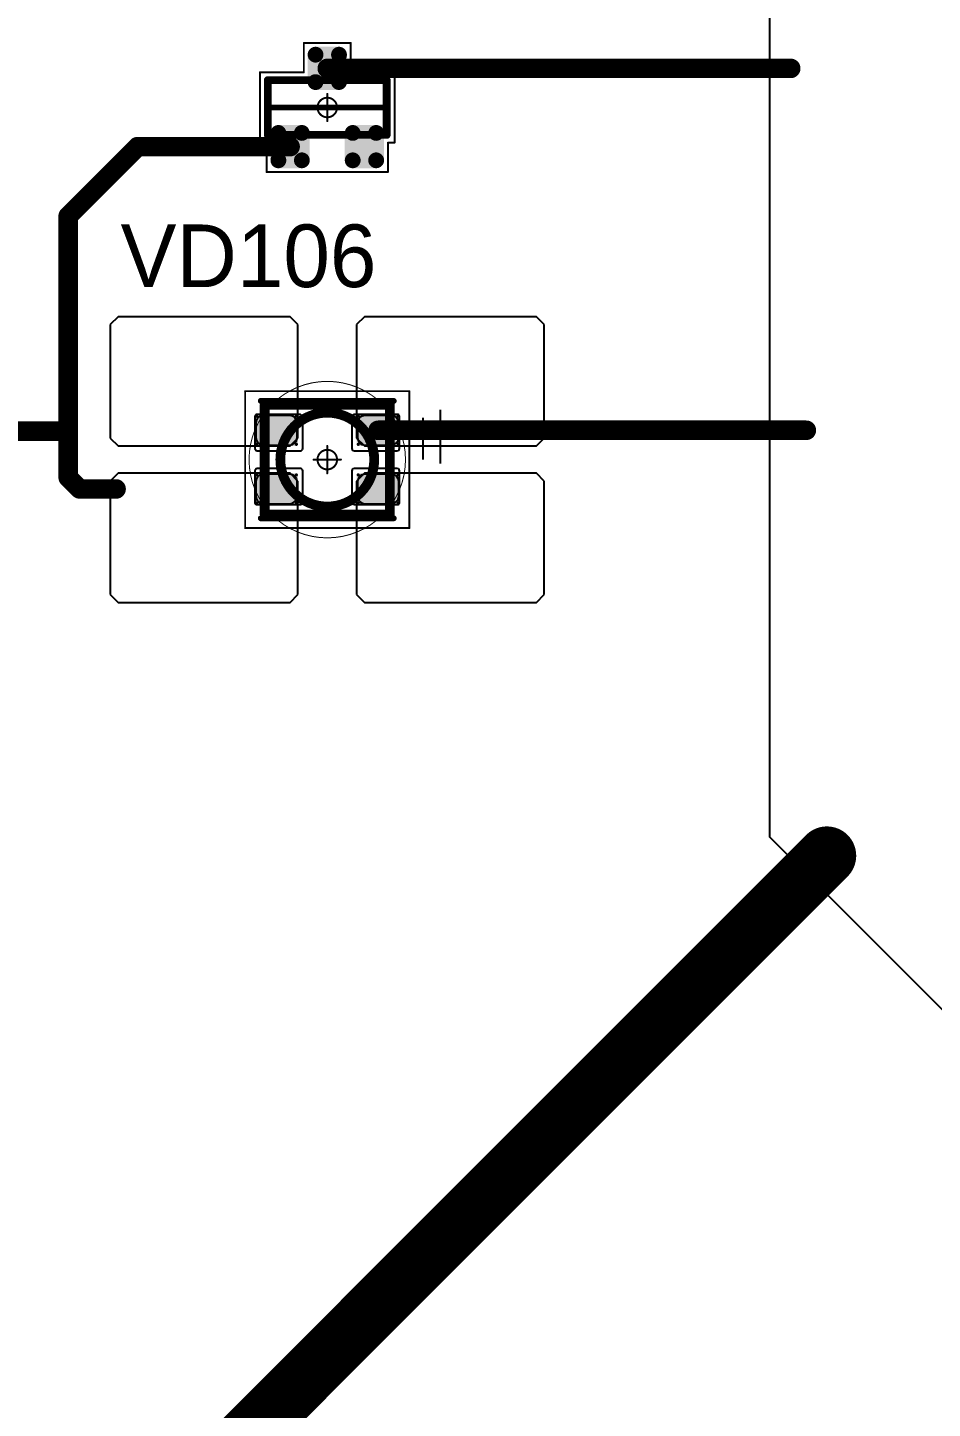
# Model space of a CAD drawing. Header units: millimetres. Extents: x 0 to 400, y 0 to 514.
# Drawn here: x 292.34 to 315.47, y 128.25 to 163.54 of the extents above; entities that cross this region are included whole.
import ezdxf

# ---------------------------------------------------------------- set-up
doc = ezdxf.new("R2010")
doc.units = ezdxf.units.MM
for name, color, linetype in [('Mechanical13', 56, 'Continuous'), ('Mechanical15', 56, 'Continuous'), ('Mechanical2', 216, 'Continuous'), ('TopLayer', 1, 'Continuous'), ('TopOverlay', 2, 'Continuous'), ('TopPaste', 8, 'Continuous'), ('TopSolder', 216, 'Continuous')]:
    doc.layers.add(name, color=color, linetype=linetype)

# ---------------------------------------------------------------- blocks, each defined once
blk = doc.blocks.new('SOT23_76')
at = {"layer": 'Mechanical13', "const_width": 0.2}
for points in [[(-0.7, 1.52), (0.7, 1.52)], [(-0.7, 1.52), (-0.7, -1.52)], [(0.7, 1.52), (0.7, -1.52)], [(-0.7, -1.52), (0.7, -1.52)]]:
    blk.add_lwpolyline(points, dxfattribs=at)
at = {"layer": 'Mechanical13', "const_width": 0.1}
for points in [[(-0.75, 1.52, 1), (-0.65, 1.52, 1)], [(-0.75, 1.52, 1), (-0.65, 1.52, 1)], [(0.65, 1.52, 1), (0.75, 1.52, 1)], [(0.65, 1.52, 1), (0.75, 1.52, 1)], [(-0.75, -1.52, 1), (-0.65, -1.52, 1)], [(-0.75, -1.52, 1), (-0.65, -1.52, 1)], [(0.65, -1.52, 1), (0.75, -1.52, 1)], [(0.65, -1.52, 1), (0.75, -1.52, 1)]]:
    blk.add_lwpolyline(points, format="xyb", close=True, dxfattribs=at)
at = {"layer": 'Mechanical15', "const_width": 0.05}
for points in [[(-1.65, 1.55), (-1.65, -1.55)], [(-1.65, 1.55), (-0.9, 1.55)], [(-0.9, 1.72), (-0.9, 1.55)], [(-0.9, 1.72), (0.9, 1.72)], [(0.9, 1.72), (0.9, 0.6)], [(0, 0.35), (0, -0.35)], [(0.9, 0.6), (1.65, 0.6)], [(1.65, 0.6), (1.65, -0.6)], [(-0.35, 0), (0.35, 0)], [(0.9, -0.6), (1.65, -0.6)], [(0.9, -0.6), (0.9, -1.72)], [(-1.65, -1.55), (-0.9, -1.55)], [(-0.9, -1.55), (-0.9, -1.72)], [(-0.9, -1.72), (0.9, -1.72)]]:
    blk.add_lwpolyline(points, dxfattribs=at)
at = {"layer": 'Mechanical15'}
for points, const_width in [([(-1.662, 1.55, 1), (-1.637, 1.55, 1)], 0.025), ([(-1.662, 1.55, 1), (-1.637, 1.55, 1)], 0.025), ([(-0.913, 1.72, 1), (-0.888, 1.72, 1)], 0.025), ([(-0.913, 1.72, 1), (-0.888, 1.72, 1)], 0.025), ([(-0.913, 1.55, 1), (-0.888, 1.55, 1)], 0.025), ([(-0.913, 1.55, 1), (-0.888, 1.55, 1)], 0.025), ([(0.888, 1.72, 1), (0.913, 1.72, 1)], 0.025), ([(0.888, 1.72, 1), (0.913, 1.72, 1)], 0.025), ([(-0.012, 0.35, 1), (0.012, 0.35, 1)], 0.025), ([(0.888, 0.6, 1), (0.913, 0.6, 1)], 0.025), ([(0.888, 0.6, 1), (0.913, 0.6, 1)], 0.025), ([(1.637, 0.6, 1), (1.662, 0.6, 1)], 0.025), ([(1.637, 0.6, 1), (1.662, 0.6, 1)], 0.025), ([(-0.362, 0, 1), (-0.337, 0, 1)], 0.025), ([(0.25, 0, 1), (-0.25, 0, 1)], 0.05), ([(-0.262, 0, 1), (-0.238, 0, 1)], 0.025), ([(0.238, 0, 1), (0.262, 0, 1)], 0.025), ([(0.337, 0, 1), (0.362, 0, 1)], 0.025), ([(-0.012, -0.35, 1), (0.012, -0.35, 1)], 0.025), ([(0.888, -0.6, 1), (0.913, -0.6, 1)], 0.025), ([(0.888, -0.6, 1), (0.913, -0.6, 1)], 0.025), ([(1.637, -0.6, 1), (1.662, -0.6, 1)], 0.025), ([(1.637, -0.6, 1), (1.662, -0.6, 1)], 0.025), ([(-1.662, -1.55, 1), (-1.637, -1.55, 1)], 0.025), ([(-1.662, -1.55, 1), (-1.637, -1.55, 1)], 0.025), ([(-0.913, -1.55, 1), (-0.888, -1.55, 1)], 0.025), ([(-0.913, -1.55, 1), (-0.888, -1.55, 1)], 0.025), ([(-0.913, -1.72, 1), (-0.888, -1.72, 1)], 0.025), ([(-0.913, -1.72, 1), (-0.888, -1.72, 1)], 0.025), ([(0.888, -1.72, 1), (0.913, -1.72, 1)], 0.025), ([(0.888, -1.72, 1), (0.913, -1.72, 1)], 0.025)]:
    blk.add_lwpolyline(points, format="xyb", close=True, dxfattribs=dict(at, const_width=const_width))
at = {"layer": 'TopLayer', "const_width": 0.1}
for points in [[(-1.4, 1.25, 1), (-1.3, 1.25, 1)], [(-0.7, 1.25, 1), (-0.6, 1.25, 1)], [(-1.4, 0.65, 1), (-1.3, 0.65, 1)], [(-0.7, 0.65, 1), (-0.6, 0.65, 1)], [(0.6, 0.3, 1), (0.7, 0.3, 1)], [(1.3, 0.3, 1), (1.4, 0.3, 1)], [(0.6, -0.3, 1), (0.7, -0.3, 1)], [(1.3, -0.3, 1), (1.4, -0.3, 1)], [(-1.4, -0.65, 1), (-1.3, -0.65, 1)], [(-0.7, -0.65, 1), (-0.6, -0.65, 1)], [(-1.4, -1.25, 1), (-1.3, -1.25, 1)], [(-0.7, -1.25, 1), (-0.6, -1.25, 1)]]:
    blk.add_lwpolyline(points, format="xyb", close=True, dxfattribs=at)
at = {"layer": 'TopLayer'}
for points in [[(-1.45, 1.25), (-1.45, 0.65), (-0.55, 1.25), (-0.55, 0.65)], [(-1.35, 1.35), (-1.35, 0.55), (-0.65, 1.35), (-0.65, 0.55)], [(0.65, 0.4), (0.65, -0.4), (1.35, 0.4), (1.35, -0.4)], [(0.55, 0.3), (0.55, -0.3), (1.45, 0.3), (1.45, -0.3)], [(-1.45, -0.65), (-1.45, -1.25), (-0.55, -0.65), (-0.55, -1.25)], [(-1.35, -0.55), (-1.35, -1.35), (-0.65, -0.55), (-0.65, -1.35)]]:
    blk.add_solid(points, dxfattribs=at)
at = {"layer": 'TopOverlay', "const_width": 0.15}
blk.add_lwpolyline([(0, 1.5), (0, -1.5)], dxfattribs=at)
at = {"layer": 'TopOverlay', "const_width": 0.075}
for points in [[(-0.038, 1.5, 1), (0.038, 1.5, 1)], [(-0.038, -1.5, 1), (0.038, -1.5, 1)]]:
    blk.add_lwpolyline(points, format="xyb", close=True, dxfattribs=at)
at = {"layer": 'TopPaste', "const_width": 0.075}
for points in [[(-1.387, 1.25, 1), (-1.313, 1.25, 1)], [(-0.687, 1.25, 1), (-0.613, 1.25, 1)], [(-1.387, 0.65, 1), (-1.313, 0.65, 1)], [(-0.687, 0.65, 1), (-0.613, 0.65, 1)], [(0.613, 0.3, 1), (0.687, 0.3, 1)], [(1.313, 0.3, 1), (1.387, 0.3, 1)], [(0.613, -0.3, 1), (0.687, -0.3, 1)], [(1.313, -0.3, 1), (1.387, -0.3, 1)], [(-1.387, -0.65, 1), (-1.313, -0.65, 1)], [(-0.687, -0.65, 1), (-0.613, -0.65, 1)], [(-1.387, -1.25, 1), (-1.313, -1.25, 1)], [(-0.687, -1.25, 1), (-0.613, -1.25, 1)]]:
    blk.add_lwpolyline(points, format="xyb", close=True, dxfattribs=at)
at = {"layer": 'TopPaste'}
for points in [[(-1.425, 1.25), (-1.425, 0.65), (-0.575, 1.25), (-0.575, 0.65)], [(-1.35, 1.325), (-1.35, 0.575), (-0.65, 1.325), (-0.65, 0.575)], [(0.65, 0.375), (0.65, -0.375), (1.35, 0.375), (1.35, -0.375)], [(0.575, 0.3), (0.575, -0.3), (1.425, 0.3), (1.425, -0.3)], [(-1.425, -0.65), (-1.425, -1.25), (-0.575, -0.65), (-0.575, -1.25)], [(-1.35, -0.575), (-1.35, -1.325), (-0.65, -0.575), (-0.65, -1.325)]]:
    blk.add_solid(points, dxfattribs=at)
at = {"layer": 'TopSolder', "const_width": 0.202}
for points in [[(-1.451, 1.25, 1), (-1.249, 1.25, 1)], [(-0.751, 1.25, 1), (-0.549, 1.25, 1)], [(-1.451, 0.65, 1), (-1.249, 0.65, 1)], [(-0.751, 0.65, 1), (-0.549, 0.65, 1)], [(0.549, 0.3, 1), (0.751, 0.3, 1)], [(1.249, 0.3, 1), (1.451, 0.3, 1)], [(0.549, -0.3, 1), (0.751, -0.3, 1)], [(1.249, -0.3, 1), (1.451, -0.3, 1)], [(-1.451, -0.65, 1), (-1.249, -0.65, 1)], [(-0.751, -0.65, 1), (-0.549, -0.65, 1)], [(-1.451, -1.25, 1), (-1.249, -1.25, 1)], [(-0.751, -1.25, 1), (-0.549, -1.25, 1)]]:
    blk.add_lwpolyline(points, format="xyb", close=True, dxfattribs=at)
at = {"layer": 'TopSolder'}
for points in [[(-1.35, 1.452), (-1.35, 0.448), (-0.65, 1.452), (-0.65, 0.448)], [(-1.552, 1.25), (-1.552, 0.65), (-0.448, 1.25), (-0.448, 0.65)], [(0.65, 0.502), (0.65, -0.502), (1.35, 0.502), (1.35, -0.502)], [(0.448, 0.3), (0.448, -0.3), (1.552, 0.3), (1.552, -0.3)], [(-1.552, -0.65), (-1.552, -1.25), (-0.448, -0.65), (-0.448, -1.25)], [(-1.35, -0.448), (-1.35, -1.452), (-0.65, -0.448), (-0.65, -1.452)]]:
    blk.add_solid(points, dxfattribs=at)
blk = doc.blocks.new('E65F_249')
at = {"layer": 'Mechanical13'}
for p, q in [((2.441, 1.071), (2.441, 0)), ((1.905, 0.536), (2.976, 0.536))]:
    blk.add_line(p, q, dxfattribs=at)
at = {"layer": 'Mechanical13', "const_width": 0.25}
for points in [[(-1.6, -1.4), (-1.6, 1.4)], [(-1.6, 1.4), (1.6, 1.4)], [(1.6, -1.4), (1.6, 1.4)], [(-1.6, -1.4), (1.6, -1.4)]]:
    blk.add_lwpolyline(points, dxfattribs=at)
at = {"layer": 'Mechanical13'}
for points, const_width in [([(-1.663, 1.4, 1), (-1.538, 1.4, 1)], 0.125), ([(-1.663, 1.4, 1), (-1.538, 1.4, 1)], 0.125), ([(1.537, 1.4, 1), (1.662, 1.4, 1)], 0.125), ([(1.537, 1.4, 1), (1.662, 1.4, 1)], 0.125), ([(1.2, 0, 1), (-1.2, 0, 1)], 0.25), ([(-1.263, 0, 1), (-1.138, 0, 1)], 0.125), ([(1.137, 0, 1), (1.262, 0, 1)], 0.125), ([(-1.663, -1.4, 1), (-1.538, -1.4, 1)], 0.125), ([(-1.663, -1.4, 1), (-1.538, -1.4, 1)], 0.125), ([(1.537, -1.4, 1), (1.662, -1.4, 1)], 0.125), ([(1.537, -1.4, 1), (1.662, -1.4, 1)], 0.125)]:
    blk.add_lwpolyline(points, format="xyb", close=True, dxfattribs=dict(at, const_width=const_width))
at = {"layer": 'Mechanical15', "const_width": 0.05}
for points in [[(-2.1, 1.75), (2.1, 1.75)], [(-2.1, -1.75), (-2.1, 1.75)], [(2.1, -1.75), (2.1, 1.75)], [(0, -0.35), (0, 0.35)], [(0, -0.35), (0, 0.35)], [(-0.35, 0), (0.35, 0)], [(-0.35, 0), (0.35, 0)], [(-2.1, -1.75), (2.1, -1.75)]]:
    blk.add_lwpolyline(points, dxfattribs=at)
at = {"layer": 'Mechanical15'}
for points, const_width in [([(-2.113, 1.75, 1), (-2.088, 1.75, 1)], 0.025), ([(-2.113, 1.75, 1), (-2.088, 1.75, 1)], 0.025), ([(2.087, 1.75, 1), (2.112, 1.75, 1)], 0.025), ([(2.087, 1.75, 1), (2.112, 1.75, 1)], 0.025), ([(-0.013, 0.35, 1), (0.012, 0.35, 1)], 0.025), ([(-0.013, 0.35, 1), (0.012, 0.35, 1)], 0.025), ([(-0.363, 0, 1), (-0.338, 0, 1)], 0.025), ([(-0.363, 0, 1), (-0.338, 0, 1)], 0.025), ([(0.25, 0, 1), (-0.25, 0, 1)], 0.05), ([(0.25, 0, 1), (-0.25, 0, 1)], 0.05), ([(-0.263, 0, 1), (-0.238, 0, 1)], 0.025), ([(-0.263, 0, 1), (-0.238, 0, 1)], 0.025), ([(0.237, 0, 1), (0.262, 0, 1)], 0.025), ([(0.237, 0, 1), (0.262, 0, 1)], 0.025), ([(0.337, 0, 1), (0.362, 0, 1)], 0.025), ([(0.337, 0, 1), (0.362, 0, 1)], 0.025), ([(-0.013, -0.35, 1), (0.012, -0.35, 1)], 0.025), ([(-0.013, -0.35, 1), (0.012, -0.35, 1)], 0.025), ([(-2.113, -1.75, 1), (-2.088, -1.75, 1)], 0.025), ([(-2.113, -1.75, 1), (-2.088, -1.75, 1)], 0.025), ([(2.087, -1.75, 1), (2.112, -1.75, 1)], 0.025), ([(2.087, -1.75, 1), (2.112, -1.75, 1)], 0.025)]:
    blk.add_lwpolyline(points, format="xyb", close=True, dxfattribs=dict(at, const_width=const_width))
at = {"layer": 'TopLayer'}
for p, q in [((-5.35, 3.65), (-5.55, 3.45)), ((-0.95, 3.65), (-5.35, 3.65)), ((-5.35, 3.65), (-5.35, 3.65)), ((-0.75, 3.45), (-0.95, 3.65)), ((0.95, 3.65), (0.75, 3.45)), ((5.35, 3.65), (0.95, 3.65)), ((0.95, 3.65), (0.95, 3.65)), ((5.55, 3.45), (5.35, 3.65)), ((-5.55, 3.45), (-5.55, 3.45)), ((-5.55, 3.45), (-5.55, 0.55)), ((-0.75, 0.55), (-0.75, 3.45)), ((0.75, 3.45), (0.75, 3.45)), ((0.75, 3.45), (0.75, 0.55)), ((5.55, 0.55), (5.55, 3.45)), ((-5.55, 0.55), (-5.35, 0.35)), ((-0.95, 0.35), (-0.75, 0.55)), ((0.75, 0.55), (0.95, 0.35)), ((5.35, 0.35), (5.55, 0.55)), ((-5.35, 0.35), (-0.95, 0.35)), ((0.95, 0.35), (5.35, 0.35)), ((-5.35, -0.35), (-5.55, -0.55)), ((-0.95, -0.35), (-5.35, -0.35)), ((-5.35, -0.35), (-5.35, -0.35)), ((-0.75, -0.55), (-0.95, -0.35)), ((0.95, -0.35), (0.75, -0.55)), ((5.35, -0.35), (0.95, -0.35)), ((0.95, -0.35), (0.95, -0.35)), ((5.55, -0.55), (5.35, -0.35)), ((-5.55, -0.55), (-5.55, -0.55)), ((-5.55, -0.55), (-5.55, -3.45)), ((-0.75, -3.45), (-0.75, -0.55)), ((0.75, -0.55), (0.75, -0.55)), ((0.75, -0.55), (0.75, -3.45)), ((5.55, -3.45), (5.55, -0.55)), ((-5.55, -3.45), (-5.35, -3.65)), ((-0.95, -3.65), (-0.75, -3.45)), ((0.75, -3.45), (0.95, -3.65)), ((5.35, -3.65), (5.55, -3.45)), ((-5.35, -3.65), (-0.95, -3.65)), ((0.95, -3.65), (5.35, -3.65))]:
    blk.add_line(p, q, dxfattribs=at)
at = {"layer": 'TopLayer', "const_width": 0.04}
for points in [[(-1.83, 1.11, 1), (-1.79, 1.11, 1)], [(-0.81, 1.11, 1), (-0.77, 1.11, 1)], [(0.77, 1.11, 1), (0.81, 1.11, 1)], [(1.79, 1.11, 1), (1.83, 1.11, 1)], [(-1.83, 0.39, 1), (-1.79, 0.39, 1)], [(-0.81, 0.39, 1), (-0.77, 0.39, 1)], [(0.77, 0.39, 1), (0.81, 0.39, 1)], [(1.79, 0.39, 1), (1.83, 0.39, 1)], [(-1.83, -0.39, 1), (-1.79, -0.39, 1)], [(-0.81, -0.39, 1), (-0.77, -0.39, 1)], [(0.77, -0.39, 1), (0.81, -0.39, 1)], [(1.79, -0.39, 1), (1.83, -0.39, 1)], [(-1.83, -1.11, 1), (-1.79, -1.11, 1)], [(-0.81, -1.11, 1), (-0.77, -1.11, 1)], [(0.77, -1.11, 1), (0.81, -1.11, 1)], [(1.79, -1.11, 1), (1.83, -1.11, 1)]]:
    blk.add_lwpolyline(points, format="xyb", close=True, dxfattribs=at)
at = {"layer": 'TopLayer'}
for points in [[(-1.85, 1.11), (-1.85, 0.39), (-0.75, 1.11), (-0.75, 0.39)], [(-1.81, 1.15), (-1.81, 0.35), (-0.79, 1.15), (-0.79, 0.35)], [(0.75, 1.11), (0.75, 0.39), (1.85, 1.11), (1.85, 0.39)], [(0.79, 1.15), (0.79, 0.35), (1.81, 1.15), (1.81, 0.35)], [(-1.81, -0.35), (-1.81, -1.15), (-0.79, -0.35), (-0.79, -1.15)], [(0.79, -0.35), (0.79, -1.15), (1.81, -0.35), (1.81, -1.15)], [(-1.85, -0.39), (-1.85, -1.11), (-0.75, -0.39), (-0.75, -1.11)], [(0.75, -0.39), (0.75, -1.11), (1.85, -0.39), (1.85, -1.11)]]:
    blk.add_solid(points, dxfattribs=at)
at = {"layer": 'TopOverlay'}
for p, q in [((2.886, 1.271), (2.886, -0.1)), ((2.2, 0.586), (3.571, 0.586))]:
    blk.add_line(p, q, dxfattribs=at)
at = {"layer": 'TopOverlay', "const_width": 0.15}
for points in [[(-1.7, 1.5), (1.7, 1.5)], [(-1.7, -1.5), (1.7, -1.5)]]:
    blk.add_lwpolyline(points, dxfattribs=at)
at = {"layer": 'TopOverlay', "const_width": 0.075}
for points in [[(-1.738, 1.5, 1), (-1.663, 1.5, 1)], [(1.662, 1.5, 1), (1.737, 1.5, 1)], [(-1.738, -1.5, 1), (-1.663, -1.5, 1)], [(1.662, -1.5, 1), (1.737, -1.5, 1)]]:
    blk.add_lwpolyline(points, format="xyb", close=True, dxfattribs=at)
at = {"layer": 'TopPaste'}
for p, q in [((-1.773, 1.073), (-1.814, 1.011)), ((-1.711, 1.114), (-1.773, 1.073)), ((-1.638, 1.129), (-1.711, 1.114)), ((-0.963, 1.129), (-1.638, 1.129)), ((-0.889, 1.114), (-0.963, 1.129)), ((-0.827, 1.073), (-0.889, 1.114)), ((-0.786, 1.011), (-0.827, 1.073)), ((0.827, 1.073), (0.786, 1.011)), ((0.889, 1.114), (0.827, 1.073)), ((0.962, 1.129), (0.889, 1.114)), ((1.637, 1.129), (0.962, 1.129)), ((1.711, 1.114), (1.637, 1.129)), ((1.773, 1.073), (1.711, 1.114)), ((1.814, 1.011), (1.773, 1.073)), ((-1.814, 1.011), (-1.829, 0.938)), ((-1.829, 0.938), (-1.829, 0.563)), ((-0.771, 0.938), (-0.786, 1.011)), ((-0.771, 0.563), (-0.771, 0.938)), ((0.786, 1.011), (0.771, 0.938)), ((0.771, 0.938), (0.771, 0.563)), ((1.829, 0.938), (1.814, 1.011)), ((1.829, 0.563), (1.829, 0.938)), ((-1.829, 0.563), (-1.814, 0.489)), ((-1.814, 0.489), (-1.773, 0.427)), ((-1.773, 0.427), (-1.711, 0.386)), ((-1.711, 0.386), (-1.638, 0.371)), ((-1.638, 0.371), (-0.963, 0.371)), ((-0.963, 0.371), (-0.889, 0.386)), ((-0.889, 0.386), (-0.827, 0.427)), ((-0.827, 0.427), (-0.786, 0.489)), ((-0.786, 0.489), (-0.771, 0.563)), ((0.771, 0.563), (0.786, 0.489)), ((0.786, 0.489), (0.827, 0.427)), ((0.827, 0.427), (0.889, 0.386)), ((0.889, 0.386), (0.962, 0.371)), ((0.962, 0.371), (1.637, 0.371)), ((1.637, 0.371), (1.711, 0.386)), ((1.711, 0.386), (1.773, 0.427)), ((1.773, 0.427), (1.814, 0.489)), ((1.814, 0.489), (1.829, 0.563)), ((-1.814, -0.489), (-1.829, -0.563)), ((-1.829, -0.563), (-1.829, -0.938)), ((-1.773, -0.427), (-1.814, -0.489)), ((-1.711, -0.386), (-1.773, -0.427)), ((-1.638, -0.371), (-1.711, -0.386)), ((-0.963, -0.371), (-1.638, -0.371)), ((-0.889, -0.386), (-0.963, -0.371)), ((-0.827, -0.427), (-0.889, -0.386)), ((-0.786, -0.489), (-0.827, -0.427)), ((-0.771, -0.563), (-0.786, -0.489)), ((-0.771, -0.938), (-0.771, -0.563)), ((0.786, -0.489), (0.771, -0.563)), ((0.771, -0.563), (0.771, -0.938)), ((0.827, -0.427), (0.786, -0.489)), ((0.889, -0.386), (0.827, -0.427)), ((0.962, -0.371), (0.889, -0.386)), ((1.637, -0.371), (0.962, -0.371)), ((1.711, -0.386), (1.637, -0.371)), ((1.773, -0.427), (1.711, -0.386)), ((1.814, -0.489), (1.773, -0.427)), ((1.829, -0.563), (1.814, -0.489)), ((1.829, -0.938), (1.829, -0.563)), ((-1.829, -0.938), (-1.814, -1.011)), ((-1.814, -1.011), (-1.773, -1.073)), ((-0.827, -1.073), (-0.786, -1.011)), ((-0.786, -1.011), (-0.771, -0.938)), ((0.771, -0.938), (0.786, -1.011)), ((0.786, -1.011), (0.827, -1.073)), ((1.773, -1.073), (1.814, -1.011)), ((1.814, -1.011), (1.829, -0.938)), ((-1.773, -1.073), (-1.711, -1.114)), ((-1.711, -1.114), (-1.638, -1.129)), ((-1.638, -1.129), (-0.963, -1.129)), ((-0.963, -1.129), (-0.889, -1.114)), ((-0.889, -1.114), (-0.827, -1.073)), ((0.827, -1.073), (0.889, -1.114)), ((0.889, -1.114), (0.962, -1.129)), ((0.962, -1.129), (1.637, -1.129)), ((1.637, -1.129), (1.711, -1.114)), ((1.711, -1.114), (1.773, -1.073))]:
    blk.add_line(p, q, dxfattribs=at)
at = {"layer": 'TopSolder'}
for p, q in [((-1.842, 1.129), (-1.85, 1.111)), ((-1.85, 1.111), (-1.85, 1.101)), ((-1.85, 1.101), (-1.85, 1.101)), ((-1.85, 1.101), (-1.85, 0.301)), ((-1.828, 1.143), (-1.842, 1.129)), ((-1.81, 1.151), (-1.828, 1.143)), ((-1.8, 1.151), (-1.81, 1.151)), ((-0.7, 1.151), (-1.8, 1.151)), ((-0.685, 1.151), (-0.7, 1.151)), ((-0.7, 1.151), (-0.7, 1.151)), ((-0.658, 1.139), (-0.685, 1.151)), ((-0.636, 1.118), (-0.658, 1.139)), ((-0.625, 1.09), (-0.636, 1.118)), ((-0.625, 1.076), (-0.625, 1.09)), ((-0.625, 0.301), (-0.625, 1.076)), ((0.636, 1.118), (0.625, 1.09)), ((0.625, 1.09), (0.625, 1.076)), ((0.625, 1.076), (0.625, 1.076)), ((0.625, 1.076), (0.625, 0.301)), ((0.657, 1.139), (0.636, 1.118)), ((0.685, 1.151), (0.657, 1.139)), ((0.7, 1.151), (0.685, 1.151)), ((1.8, 1.151), (0.7, 1.151)), ((1.81, 1.151), (1.8, 1.151)), ((1.8, 1.151), (1.8, 1.151)), ((1.828, 1.143), (1.81, 1.151)), ((1.842, 1.129), (1.828, 1.143)), ((1.85, 1.111), (1.842, 1.129)), ((1.85, 1.101), (1.85, 1.111)), ((1.85, 0.301), (1.85, 1.101)), ((-1.85, 0.301), (-1.85, 0.286)), ((-1.85, 0.286), (-1.839, 0.258)), ((-1.839, 0.258), (-1.818, 0.237)), ((-1.818, 0.237), (-1.79, 0.226)), ((-1.79, 0.226), (-1.775, 0.226)), ((-1.775, 0.226), (-1.775, 0.226)), ((-1.775, 0.226), (-0.7, 0.226)), ((-0.7, 0.226), (-0.685, 0.226)), ((-0.685, 0.226), (-0.658, 0.237)), ((-0.658, 0.237), (-0.636, 0.258)), ((-0.636, 0.258), (-0.625, 0.286)), ((-0.625, 0.286), (-0.625, 0.301)), ((-0.625, 0.301), (-0.625, 0.301)), ((0.625, 0.301), (0.625, 0.286)), ((0.625, 0.286), (0.636, 0.258)), ((0.636, 0.258), (0.657, 0.237)), ((0.657, 0.237), (0.685, 0.226)), ((0.685, 0.226), (0.7, 0.226)), ((0.7, 0.226), (0.7, 0.226)), ((0.7, 0.226), (1.775, 0.226)), ((1.775, 0.226), (1.79, 0.226)), ((1.79, 0.226), (1.817, 0.237)), ((1.817, 0.237), (1.839, 0.258)), ((1.839, 0.258), (1.85, 0.286)), ((1.85, 0.286), (1.85, 0.301)), ((1.85, 0.301), (1.85, 0.301)), ((-1.839, -0.257), (-1.85, -0.285)), ((-1.85, -0.285), (-1.85, -0.299)), ((-1.85, -0.299), (-1.85, -0.299)), ((-1.85, -0.299), (-1.85, -1.099)), ((-1.818, -0.236), (-1.839, -0.257)), ((-1.79, -0.224), (-1.818, -0.236)), ((-1.775, -0.224), (-1.79, -0.224)), ((-0.7, -0.224), (-1.775, -0.224)), ((-0.685, -0.224), (-0.7, -0.224)), ((-0.7, -0.224), (-0.7, -0.224)), ((-0.658, -0.236), (-0.685, -0.224)), ((-0.636, -0.257), (-0.658, -0.236)), ((-0.625, -0.285), (-0.636, -0.257)), ((-0.625, -0.299), (-0.625, -0.285)), ((-0.625, -1.074), (-0.625, -0.299)), ((0.636, -0.257), (0.625, -0.285)), ((0.625, -0.285), (0.625, -0.299)), ((0.625, -0.299), (0.625, -0.299)), ((0.625, -0.299), (0.625, -1.074)), ((0.657, -0.236), (0.636, -0.257)), ((0.685, -0.224), (0.657, -0.236)), ((0.7, -0.224), (0.685, -0.224)), ((1.775, -0.224), (0.7, -0.224)), ((1.79, -0.224), (1.775, -0.224)), ((1.775, -0.224), (1.775, -0.224)), ((1.817, -0.236), (1.79, -0.224)), ((1.839, -0.257), (1.817, -0.236)), ((1.85, -0.285), (1.839, -0.257)), ((1.85, -0.299), (1.85, -0.285)), ((1.85, -1.099), (1.85, -0.299)), ((-1.85, -1.099), (-1.85, -1.109)), ((-1.85, -1.109), (-1.842, -1.128)), ((-1.842, -1.128), (-1.828, -1.142)), ((-1.828, -1.142), (-1.81, -1.149)), ((-1.81, -1.149), (-1.8, -1.149)), ((-1.8, -1.149), (-0.7, -1.149)), ((-1.8, -1.149), (-1.8, -1.149)), ((-0.7, -1.149), (-0.685, -1.149)), ((-0.685, -1.149), (-0.658, -1.138)), ((-0.658, -1.138), (-0.636, -1.117)), ((-0.636, -1.117), (-0.625, -1.089)), ((-0.625, -1.089), (-0.625, -1.074)), ((-0.625, -1.074), (-0.625, -1.074)), ((0.625, -1.074), (0.625, -1.089)), ((0.625, -1.089), (0.636, -1.117)), ((0.636, -1.117), (0.657, -1.138)), ((0.657, -1.138), (0.685, -1.149)), ((0.685, -1.149), (0.7, -1.149)), ((0.7, -1.149), (1.8, -1.149)), ((0.7, -1.149), (0.7, -1.149)), ((1.8, -1.149), (1.81, -1.149)), ((1.81, -1.149), (1.828, -1.142)), ((1.828, -1.142), (1.842, -1.128)), ((1.842, -1.128), (1.85, -1.109)), ((1.85, -1.109), (1.85, -1.099)), ((1.85, -1.099), (1.85, -1.099))]:
    blk.add_line(p, q, dxfattribs=at)

msp = doc.modelspace()

# ---------------------------------------------------------------- linework, layer by layer
at = {"layer": 'Mechanical2'}
for points, const_width in [([(302, 152.5, 1), (298, 152.5, 1)], 0.0254), ([(300, 154.5, 1), (300, 154.5, 1)], 0.0005), ([(297.994, 152.5, 1), (298.006, 152.5, 1)], 0.0127), ([(298, 152.5, 1), (298, 152.5, 1)], 0.0005), ([(301.994, 152.5, 1), (302.006, 152.5, 1)], 0.0127), ([(302, 152.5, 1), (302, 152.5, 1)], 0.0005), ([(300, 150.5, 1), (300, 150.5, 1)], 0.0005)]:
    msp.add_lwpolyline(points, format="xyb", close=True, dxfattribs=dict(at, const_width=const_width))
at = {"layer": 'Mechanical2', "const_width": 0.001}
for points in [[(300, 150.5), (300, 154.5)], [(298, 152.5), (302, 152.5)]]:
    msp.add_lwpolyline(points, dxfattribs=at)
at = {"layer": 'TopLayer'}
for p, q in [((311.312, 142.85), (311.312, 455.236)), ((387.5, 66.662), (311.312, 142.85))]:
    msp.add_line(p, q, dxfattribs=at)
for points, const_width in [([(300, 162.5), (311.85, 162.5)], 0.5), ([(293.375, 158.725), (295.15, 160.5)], 0.5), ([(295.15, 160.5), (299.05, 160.5)], 0.5), ([(293.375, 153.15), (293.375, 158.725)], 0.5), ([(284.675, 153.225), (293.3, 153.225)], 0.5), ([(293.3, 153.225), (293.375, 153.15)], 0.5), ([(293.375, 152.043), (293.375, 153.15)], 0.5), ([(301.3, 153.25), (312.25, 153.25)], 0.5), ([(293.375, 152.043), (293.668, 151.75)], 0.5), ([(293.668, 151.75), (294.6, 151.75)], 0.5), ([(277.3, 106.9), (312.775, 142.375)], 1.5)]:
    msp.add_lwpolyline(points, dxfattribs=dict(at, const_width=const_width))
for points, const_width in [([(299.875, 162.5, 1), (300.125, 162.5, 1)], 0.25), ([(311.725, 162.5, 1), (311.975, 162.5, 1)], 0.25), ([(295.025, 160.5, 1), (295.275, 160.5, 1)], 0.25), ([(295.025, 160.5, 1), (295.275, 160.5, 1)], 0.25), ([(298.925, 160.5, 1), (299.175, 160.5, 1)], 0.25), ([(293.25, 158.725, 1), (293.5, 158.725, 1)], 0.25), ([(293.25, 158.725, 1), (293.5, 158.725, 1)], 0.25), ([(293.175, 153.225, 1), (293.425, 153.225, 1)], 0.25), ([(293.175, 153.225, 1), (293.425, 153.225, 1)], 0.25), ([(293.25, 153.15, 1), (293.5, 153.15, 1)], 0.25), ([(293.25, 153.15, 1), (293.5, 153.15, 1)], 0.25), ([(293.25, 153.15, 1), (293.5, 153.15, 1)], 0.25), ([(301.175, 153.25, 1), (301.425, 153.25, 1)], 0.25), ([(312.125, 153.25, 1), (312.375, 153.25, 1)], 0.25), ([(293.25, 152.043, 1), (293.5, 152.043, 1)], 0.25), ([(293.25, 152.043, 1), (293.5, 152.043, 1)], 0.25), ([(293.543, 151.75, 1), (293.793, 151.75, 1)], 0.25), ([(293.543, 151.75, 1), (293.793, 151.75, 1)], 0.25), ([(294.475, 151.75, 1), (294.725, 151.75, 1)], 0.25), ([(312.4, 142.375, 1), (313.15, 142.375, 1)], 0.75)]:
    msp.add_lwpolyline(points, format="xyb", close=True, dxfattribs=dict(at, const_width=const_width))

# ---------------------------------------------------------------- block references
for name, p, rotation in [('SOT23_76', (300, 161.5), 90), ('E65F_249', (300, 152.5), 360)]:
    msp.add_blockref(name, p, dxfattribs=dict(rotation=rotation))

# ---------------------------------------------------------------- texts
at = {"layer": 'TopOverlay'}
msp.add_text('VD106', height=1.6, dxfattribs=at).set_placement((294.715, 156.91))

doc.saveas('drawing.dxf')
